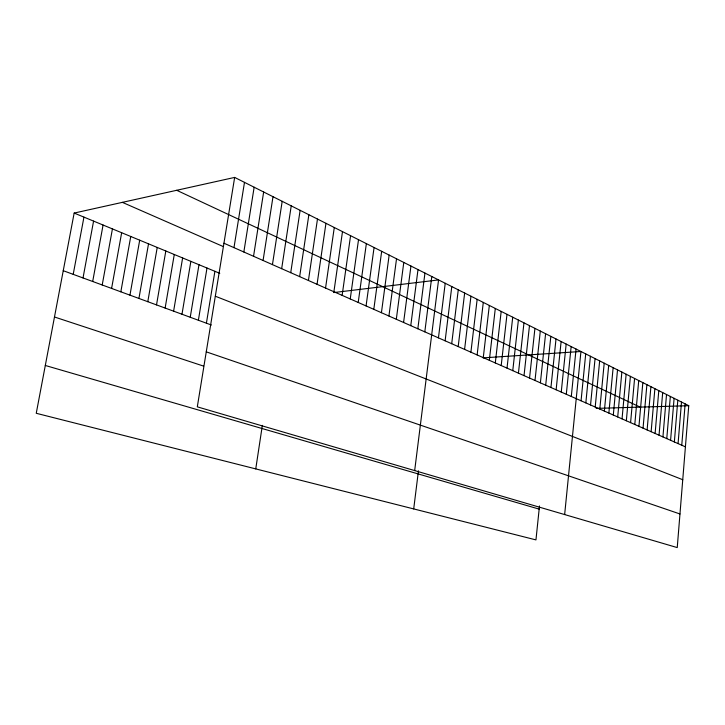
<?xml version="1.0" encoding="UTF-8"?>
<svg xmlns="http://www.w3.org/2000/svg" width="725" height="725" viewBox="0 0 725 725"><rect width="100%" height="100%" fill="white"/><g stroke="black" fill="none" stroke-linecap="round" stroke-linejoin="round"><path stroke-width="1.09" d="M688.75 405.692L677.241 547.583L197.309 406.843L234.655 177.417L688.75 405.692L596.177 408.392M674.35 441.96L677.812 400.2M678.074 443.6L681.5 402.049M681.763 445.232L685.143 403.879M666.773 438.616L670.335 396.439M670.58 440.292L674.096 398.324M655.11 433.468L658.798 390.639M659.034 435.199L662.686 392.587M662.931 436.921L666.529 394.527M647.117 429.943L650.905 386.67M651.132 431.71L654.874 388.663M634.792 424.497L638.734 380.553M638.942 426.336L642.839 382.61M643.048 428.149L646.89 384.649M626.337 420.772L630.397 376.357M630.587 422.648L634.583 378.468M617.7 416.957L621.86 372.07M622.041 418.878L626.146 374.227M608.855 413.06L613.132 367.684M613.305 415.017L617.519 369.886M595.207 407.033L599.657 360.905M599.811 409.063L604.206 363.189M604.36 411.075L608.692 365.454M585.827 402.901L590.413 356.256M590.549 404.976L595.062 358.594M564.648 514.56L580.942 351.498L483.077 357.869M581.06 400.789L585.709 353.891M566.307 394.282L571.155 346.577M571.3 396.484L576.076 349.051M556.129 389.796L561.123 341.538M561.25 392.053L566.171 344.076M550.946 387.503L556.012 338.965M539.491 505.959L535.956 539.898L36.25 413.286L74.158 213.068L234.655 177.417M540.388 382.845L545.599 333.736M545.698 385.192L550.837 336.364M529.549 378.06L534.923 328.362M535.005 380.471L540.297 331.062M518.429 373.157L523.967 322.861M524.03 375.632L529.477 325.625M512.765 370.656L518.384 320.051M501.202 365.554L506.993 314.324M507.02 368.128L512.72 317.206M489.33 360.316L495.302 308.442M495.302 362.953L501.183 311.406M483.267 357.642L489.33 305.452M470.906 352.187L477.159 299.325M477.132 354.933L483.285 302.407M464.589 349.405L470.951 296.208M451.702 343.713L458.263 289.828M458.191 346.577L464.653 293.036M445.123 340.813L451.793 286.574M414.673 470.579L438.562 279.923L333.654 292.574M413.703 508.923L418.452 470.824M438.444 337.868L445.222 283.276M424.805 331.851L431.81 276.533M417.836 328.769L424.95 273.089M403.589 322.489L410.948 266.048M410.767 325.652L417.999 269.591M396.312 319.272L403.789 262.45M388.917 316.009L396.53 258.798M381.423 312.702L389.153 255.091M366.071 305.932L374.073 247.506M373.801 309.339L381.667 251.33M358.213 302.461L366.361 243.627M350.238 298.945L358.522 239.694M342.137 295.374L350.574 235.697M333.908 291.74L342.49 231.628M325.552 288.052L334.288 227.505M308.424 280.493L317.478 219.059M317.052 284.3L325.951 223.318M299.652 276.624L308.868 214.727M290.734 272.691L300.123 210.332M281.663 268.685L291.233 205.864M255.753 468.903L262.35 425.367M272.446 264.616L282.188 201.314M263.075 260.483L272.999 196.702M253.542 256.278L263.655 191.998M243.845 252.001L254.149 187.222M233.976 247.642L244.488 182.365M206.407 323.187L214.899 271.304M198.378 320.242L206.997 268.032M181.984 314.233L190.865 261.353M190.24 317.26L198.985 264.716M173.61 311.161L182.627 257.946M165.128 308.053L174.281 254.493M156.518 304.899L165.817 250.995M147.791 301.7L157.234 247.443M138.937 298.446L148.525 243.836M129.956 295.157L139.698 240.183M120.839 291.812L130.745 236.477M111.596 288.423L121.655 232.716M102.207 284.979L112.429 228.901M92.691 281.49L103.077 225.031M83.022 277.947L93.579 221.107M73.207 274.349L83.946 217.119M45.303 365.472L539.164 509.113M54.484 316.997L203.616 366.116M206.262 351.843L679.968 513.971M63.247 270.697L211.365 325.008M215.316 296.217L682.751 479.714M74.158 213.068L219.766 273.316M122.371 202.357L222.72 246.328M223.943 243.219L685.415 446.836M176.71 190.294L640.148 407.115"/></g></svg>
